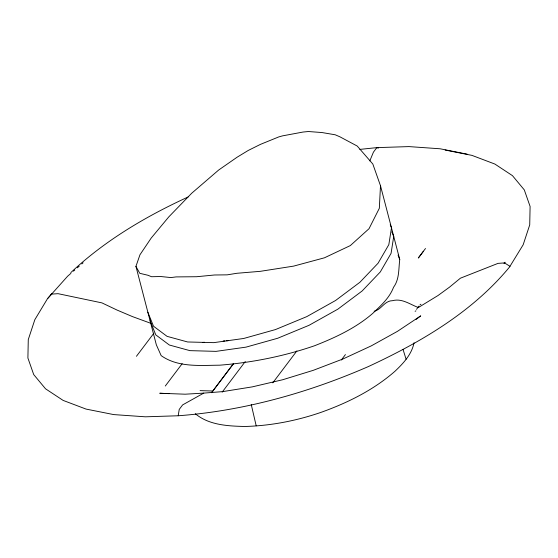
<?xml version="1.0" encoding="UTF-8"?>
<svg xmlns="http://www.w3.org/2000/svg" width="558" height="558" viewBox="0 0 558 558"><rect width="100%" height="100%" fill="white"/><g stroke="black" fill="none" stroke-linecap="round" stroke-linejoin="round"><path stroke-width="0.84" d="M380.493 185.737L379.328 208.287L369.033 228.703L350.319 245.59L324.456 257.803L293.627 266.117L260.286 271.327L236.906 273.281L227.169 274.85L214.523 274.989L196.604 276.726L176.077 276.914L170.867 277.57L160.704 276.517L151.567 276.726L147.989 275.275L139.751 273.301L135.936 266.368L139.96 254.776L151.211 238.043L168.809 216.867L191.701 193.242L218.652 170.044L237.108 157.216L248.24 150.451L260.46 144.369L278.756 136.919L282.557 135.859L303.029 132.044L308.4 131.521L322.043 132.553L335.205 134.785L339.92 136.815L357.225 146.05L372.835 164.038L380.493 185.737L399.751 259.54C398.517 268.998 399.528 279.181 393.55 287.272C389.442 298.077 380.877 305.568 372.772 313.366C355.823 328.083 335.142 337.688 314.377 345.814C283.757 356.304 251.874 362.651 219.622 365.19C200.008 365.337 178.107 367.617 161.164 355.634L156.338 344.809L135.936 266.368M150.409 319.218L150.144 320.899L155.787 334.87L169.353 345.018L189.901 350.64L216.044 351.366L246.001 347.139L277.717 338.246L309.041 325.3L337.834 309.174L362.142 290.976L380.298 271.941L391.067 253.367L393.718 236.522L391.842 231.863M51.545 294.122L50.973 294.791L51.978 293.466L47.395 298.851L34.833 319.685L28.277 339.571L27.9 358.013L33.703 374.564L45.547 388.814L63.138 400.414L86.037 409.077L113.692 414.587L145.422 416.812L178.197 415.766L179.23 409.419L182.633 404.899L203.733 393.111L222.6 391.625L252.286 386.875L282.746 379.726L313.226 370.345L342.975 358.968L371.265 345.876L397.394 331.382L420.718 315.856L416.094 319.427M414.029 342.758C411.783 354.393 403.246 363.418 394.959 371.279C373.448 390.105 347.432 402.946 320.655 412.488C296.2 420.858 270.602 425.803 244.746 426.479C227.838 426.075 208.838 425.119 195.335 413.729M504.272 262.937L504.097 263.578L505.095 262.253L504.272 262.937L498.029 263.369L460.406 278.191L449.511 287.154L438.009 295.524L418.381 307.521C409.997 304.466 402.081 298.084 392.448 300.692C384.316 300.762 381.498 309.753 374.139 311.224M369.808 160.899L373.435 152.146L376.838 147.626L408.993 146.601L440.102 148.784L467.213 154.182M48.002 298.139L67.692 276.147L70.901 273.371M445.145 150.039L471.963 155.382L494.862 164.045L512.453 175.644L524.297 189.894L530.1 206.446L529.723 224.888L523.167 244.774L509.545 267.01C472.354 312.145 420.711 342.263 368.322 366.585C308.065 392.811 243.888 410.883 178.197 415.766M416.533 309.341L417.489 308.023M423.417 251.253L418.312 258.026L425.503 248.498M136.431 356.297L153.875 333.217M165.294 386.024L182.18 363.683M211.552 392.713L233.46 363.69M211.615 392.658L233.656 363.453M222.175 392.128L245.276 361.521M272.785 382.837L296.905 350.884M341.315 360.036L345.43 354.581M418.005 307.367L419.037 306.049M70.838 272.59C104.974 240.519 145.694 216.462 188.088 196.995M73.475 271.146L74.758 270.037M77.325 267.812L79.25 266.145M81.817 263.927L83.1 262.818M420.076 304.724L420.955 304.215M415.103 311.308L415.933 310.862M200.106 390.635L212.082 390.991M147.849 312.222L153.492 326.2L167.058 336.348L187.614 341.97L213.749 342.647L243.72 338.469L275.443 329.576L306.774 316.623L335.581 300.49L359.889 282.285L378.052 263.243L388.828 244.662L391.486 227.81L390.23 224.707M359.819 149.398L376.838 147.626L378.324 148.163M51.796 294.108L58.039 293.675L101.926 302.882L117.02 310.053L132.399 316.574L151.176 323.445M202.952 342.396L204.633 342.284M223.151 341.008L224.832 340.889M226.52 340.771L228.201 340.659M203.733 393.111L185.165 394.199L159.776 393.25L169.032 393.655M504.523 262.923L509.998 266.319M399.751 259.54L398.063 255.062M403.029 349.392L406.098 359.268M251.26 404.578L256.192 425.81"/></g></svg>
